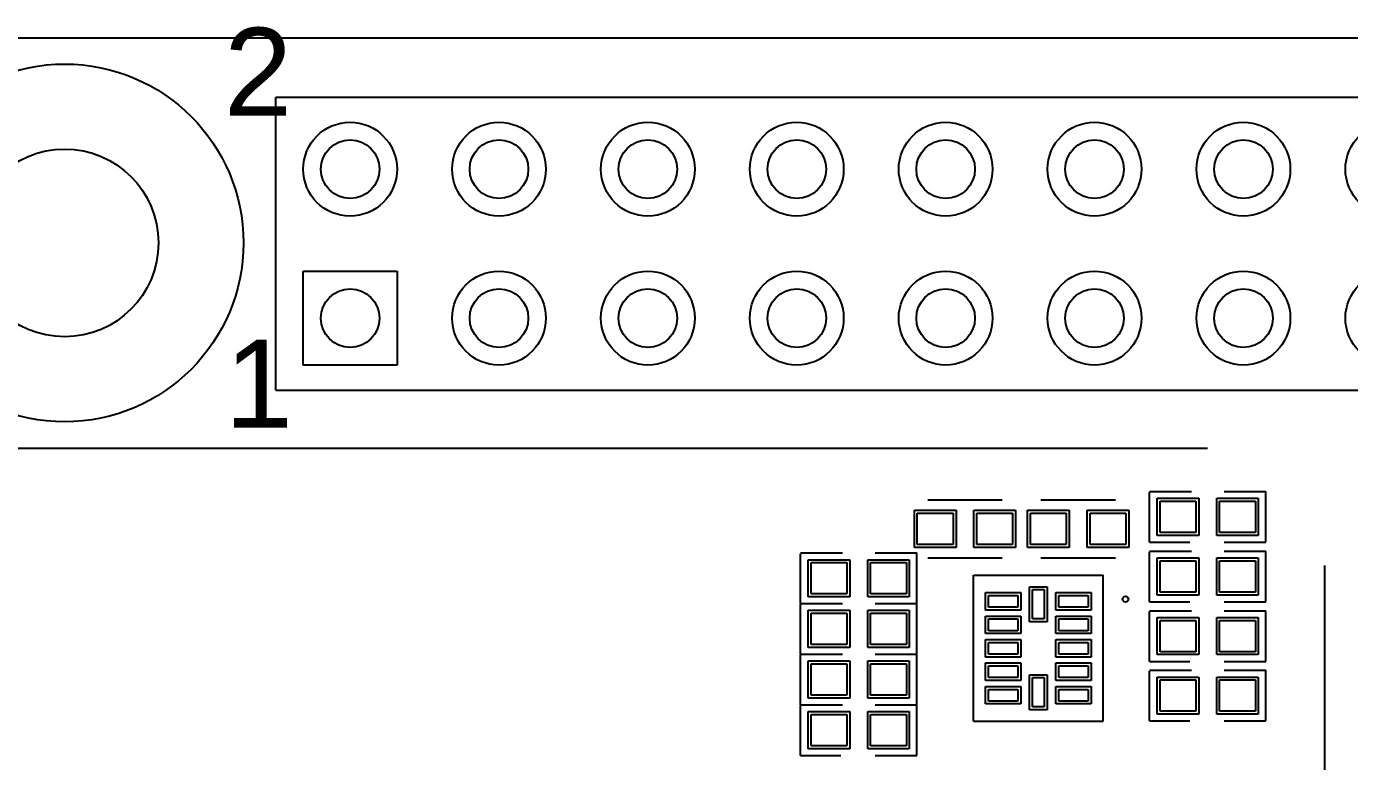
# Model space of a CAD drawing. Header units: inches. Extents: x -5 to 125, y -8 to 83.
# Drawn here: x 60.85 to 83.42, y 62.65 to 75.19 of the extents above; entities that cross this region are included whole.
import ezdxf

# ---------------------------------------------------------------- set-up
doc = ezdxf.new("R2010")
doc.units = ezdxf.units.IN
for name, color, linetype in [('Bottom Overlay', 54, 'Continuous'), ('Bottom Paste', 16, 'Continuous'), ('Bottom Solder', 6, 'Continuous'), ('Keep-Out Layer', 6, 'Continuous'), ('Top Overlay', 2, 'Continuous'), ('Top Solder', 216, 'Continuous')]:
    doc.layers.add(name, color=color, linetype=linetype)
doc.styles.add('Arial', font='', dxfattribs={"height": 0.2})
doc.styles.get('Arial').set_extended_font_data('Arial')

# ---------------------------------------------------------------- blocks, each defined once
blk = doc.blocks.new('UQFN_B_15')
at = {"layer": 'Bottom Overlay'}
for p, q in [((-1.105, 1.245), (-1.105, -1.245)), ((1.105, 1.245), (-1.105, 1.245)), ((1.105, 1.245), (1.105, -1.245)), ((1.105, -1.245), (-1.105, -1.245))]:
    blk.add_line(p, q, dxfattribs=at)
blk.add_circle((-1.486, -0.838), 0.05, dxfattribs=at)
at = {"layer": 'Bottom Paste'}
for p, q in [((-0.1, 0.5), (-0.1, 1)), ((-0.1, 1), (0.1, 1)), ((0.1, 1), (0.1, 0.5)), ((-0.85, 0.7), (-0.85, 0.9)), ((-0.85, 0.9), (-0.35, 0.9)), ((-0.35, 0.7), (-0.85, 0.7)), ((-0.35, 0.9), (-0.35, 0.7)), ((0.35, 0.7), (0.35, 0.9)), ((0.35, 0.9), (0.85, 0.9)), ((0.85, 0.7), (0.35, 0.7)), ((0.85, 0.9), (0.85, 0.7)), ((-0.85, 0.3), (-0.85, 0.5)), ((-0.85, 0.5), (-0.35, 0.5)), ((-0.35, 0.5), (-0.35, 0.3)), ((0.1, 0.5), (-0.1, 0.5)), ((0.35, 0.3), (0.35, 0.5)), ((0.35, 0.5), (0.85, 0.5)), ((0.85, 0.5), (0.85, 0.3)), ((-0.35, 0.3), (-0.85, 0.3)), ((0.85, 0.3), (0.35, 0.3)), ((-0.85, -0.1), (-0.85, 0.1)), ((-0.85, 0.1), (-0.35, 0.1)), ((-0.35, 0.1), (-0.35, -0.1)), ((0.35, -0.1), (0.35, 0.1)), ((0.35, 0.1), (0.85, 0.1)), ((0.85, 0.1), (0.85, -0.1)), ((-0.35, -0.1), (-0.85, -0.1)), ((0.85, -0.1), (0.35, -0.1)), ((-0.85, -0.5), (-0.85, -0.3)), ((-0.85, -0.3), (-0.35, -0.3)), ((-0.35, -0.3), (-0.35, -0.5)), ((0.35, -0.5), (0.35, -0.3)), ((0.35, -0.3), (0.85, -0.3)), ((0.85, -0.3), (0.85, -0.5)), ((-0.35, -0.5), (-0.85, -0.5)), ((-0.1, -1), (-0.1, -0.5)), ((-0.1, -0.5), (0.1, -0.5)), ((0.1, -0.5), (0.1, -1)), ((0.85, -0.5), (0.35, -0.5)), ((-0.85, -0.9), (-0.85, -0.7)), ((-0.85, -0.7), (-0.35, -0.7)), ((-0.35, -0.9), (-0.85, -0.9)), ((-0.35, -0.7), (-0.35, -0.9)), ((0.35, -0.9), (0.35, -0.7)), ((0.35, -0.7), (0.85, -0.7)), ((0.85, -0.9), (0.35, -0.9)), ((0.85, -0.7), (0.85, -0.9)), ((0.1, -1), (-0.1, -1))]:
    blk.add_line(p, q, dxfattribs=at)
at = {"layer": 'Bottom Solder'}
for p, q in [((-0.9, 0.65), (-0.9, 0.95)), ((-0.9, 0.95), (-0.3, 0.95)), ((-0.3, 0.95), (-0.3, 0.65)), ((-0.15, 0.45), (-0.15, 1.05)), ((-0.15, 1.05), (0.15, 1.05)), ((0.15, 1.05), (0.15, 0.45)), ((0.3, 0.65), (0.3, 0.95)), ((0.3, 0.95), (0.9, 0.95)), ((0.9, 0.95), (0.9, 0.65)), ((-0.3, 0.65), (-0.9, 0.65)), ((-0.9, 0.25), (-0.9, 0.55)), ((-0.9, 0.55), (-0.3, 0.55)), ((-0.3, 0.55), (-0.3, 0.25)), ((0.9, 0.65), (0.3, 0.65)), ((0.3, 0.25), (0.3, 0.55)), ((0.3, 0.55), (0.9, 0.55)), ((0.9, 0.55), (0.9, 0.25)), ((-0.3, 0.25), (-0.9, 0.25)), ((0.15, 0.45), (-0.15, 0.45)), ((0.9, 0.25), (0.3, 0.25)), ((-0.9, -0.15), (-0.9, 0.15)), ((-0.9, 0.15), (-0.3, 0.15)), ((-0.3, 0.15), (-0.3, -0.15)), ((0.3, -0.15), (0.3, 0.15)), ((0.3, 0.15), (0.9, 0.15)), ((0.9, 0.15), (0.9, -0.15)), ((-0.3, -0.15), (-0.9, -0.15)), ((0.9, -0.15), (0.3, -0.15)), ((-0.9, -0.55), (-0.9, -0.25)), ((-0.9, -0.25), (-0.3, -0.25)), ((-0.3, -0.25), (-0.3, -0.55)), ((-0.15, -1.05), (-0.15, -0.45)), ((-0.15, -0.45), (0.15, -0.45)), ((0.15, -0.45), (0.15, -1.05)), ((0.3, -0.55), (0.3, -0.25)), ((0.3, -0.25), (0.9, -0.25)), ((0.9, -0.25), (0.9, -0.55)), ((-0.3, -0.55), (-0.9, -0.55)), ((-0.9, -0.95), (-0.9, -0.65)), ((-0.9, -0.65), (-0.3, -0.65)), ((-0.3, -0.65), (-0.3, -0.95)), ((0.9, -0.55), (0.3, -0.55)), ((0.3, -0.95), (0.3, -0.65)), ((0.3, -0.65), (0.9, -0.65)), ((0.9, -0.65), (0.9, -0.95)), ((-0.3, -0.95), (-0.9, -0.95)), ((0.15, -1.05), (-0.15, -1.05)), ((0.9, -0.95), (0.3, -0.95))]:
    blk.add_line(p, q, dxfattribs=at)
blk = doc.blocks.new('0402R_B_17')
at = {"layer": 'Bottom Overlay'}
for p, q in [((-0.279, 0.432), (-0.991, 0.432)), ((-0.991, 0.432), (-0.991, -0.432)), ((0.991, 0.432), (0.305, 0.432)), ((0.991, 0.432), (0.991, -0.419)), ((-0.279, -0.432), (-0.991, -0.432)), ((0.991, -0.432), (0.279, -0.432))]:
    blk.add_line(p, q, dxfattribs=at)
at = {"layer": 'Bottom Paste'}
for p, q in [((-0.813, -0.267), (-0.813, 0.267)), ((-0.813, 0.267), (-0.203, 0.267)), ((-0.203, 0.267), (-0.203, -0.267)), ((0.203, -0.267), (0.203, 0.267)), ((0.203, 0.267), (0.813, 0.267)), ((0.813, 0.267), (0.813, -0.267)), ((-0.203, -0.267), (-0.813, -0.267)), ((0.813, -0.267), (0.203, -0.267))]:
    blk.add_line(p, q, dxfattribs=at)
at = {"layer": 'Bottom Solder'}
for p, q in [((-0.863, -0.317), (-0.863, 0.317)), ((-0.863, 0.317), (-0.153, 0.317)), ((-0.153, 0.317), (-0.153, -0.317)), ((0.153, -0.317), (0.153, 0.317)), ((0.153, 0.317), (0.863, 0.317)), ((0.863, 0.317), (0.863, -0.317)), ((-0.153, -0.317), (-0.863, -0.317)), ((0.863, -0.317), (0.153, -0.317))]:
    blk.add_line(p, q, dxfattribs=at)
blk = doc.blocks.new('0402R_B_18')
at = {"layer": 'Bottom Overlay'}
for p, q in [((-0.279, 0.432), (-0.991, 0.432)), ((-0.991, 0.432), (-0.991, -0.432)), ((0.991, 0.432), (0.305, 0.432)), ((0.991, 0.432), (0.991, -0.419)), ((-0.279, -0.432), (-0.991, -0.432)), ((0.991, -0.432), (0.279, -0.432))]:
    blk.add_line(p, q, dxfattribs=at)
at = {"layer": 'Bottom Paste'}
for p, q in [((-0.813, -0.267), (-0.813, 0.267)), ((-0.813, 0.267), (-0.203, 0.267)), ((-0.203, 0.267), (-0.203, -0.267)), ((0.203, -0.267), (0.203, 0.267)), ((0.203, 0.267), (0.813, 0.267)), ((0.813, 0.267), (0.813, -0.267)), ((-0.203, -0.267), (-0.813, -0.267)), ((0.813, -0.267), (0.203, -0.267))]:
    blk.add_line(p, q, dxfattribs=at)
at = {"layer": 'Bottom Solder'}
for p, q in [((-0.863, -0.317), (-0.863, 0.317)), ((-0.863, 0.317), (-0.153, 0.317)), ((-0.153, 0.317), (-0.153, -0.317)), ((0.153, -0.317), (0.153, 0.317)), ((0.153, 0.317), (0.863, 0.317)), ((0.863, 0.317), (0.863, -0.317)), ((-0.153, -0.317), (-0.863, -0.317)), ((0.863, -0.317), (0.153, -0.317))]:
    blk.add_line(p, q, dxfattribs=at)
blk = doc.blocks.new('0402R_B_19')
at = {"layer": 'Bottom Overlay'}
for p, q in [((-0.279, 0.432), (-0.991, 0.432)), ((-0.991, 0.432), (-0.991, -0.432)), ((0.991, 0.432), (0.305, 0.432)), ((0.991, 0.432), (0.991, -0.419)), ((-0.279, -0.432), (-0.991, -0.432)), ((0.991, -0.432), (0.279, -0.432))]:
    blk.add_line(p, q, dxfattribs=at)
at = {"layer": 'Bottom Paste'}
for p, q in [((-0.813, -0.267), (-0.813, 0.267)), ((-0.813, 0.267), (-0.203, 0.267)), ((-0.203, 0.267), (-0.203, -0.267)), ((0.203, -0.267), (0.203, 0.267)), ((0.203, 0.267), (0.813, 0.267)), ((0.813, 0.267), (0.813, -0.267)), ((-0.203, -0.267), (-0.813, -0.267)), ((0.813, -0.267), (0.203, -0.267))]:
    blk.add_line(p, q, dxfattribs=at)
at = {"layer": 'Bottom Solder'}
for p, q in [((-0.863, -0.317), (-0.863, 0.317)), ((-0.863, 0.317), (-0.153, 0.317)), ((-0.153, 0.317), (-0.153, -0.317)), ((0.153, -0.317), (0.153, 0.317)), ((0.153, 0.317), (0.863, 0.317)), ((0.863, 0.317), (0.863, -0.317)), ((-0.153, -0.317), (-0.863, -0.317)), ((0.863, -0.317), (0.153, -0.317))]:
    blk.add_line(p, q, dxfattribs=at)
blk = doc.blocks.new('0402R_B_20')
at = {"layer": 'Bottom Overlay'}
for p, q in [((-0.279, 0.432), (-0.991, 0.432)), ((-0.991, 0.432), (-0.991, -0.432)), ((0.991, 0.432), (0.305, 0.432)), ((0.991, 0.432), (0.991, -0.419)), ((-0.279, -0.432), (-0.991, -0.432)), ((0.991, -0.432), (0.279, -0.432))]:
    blk.add_line(p, q, dxfattribs=at)
at = {"layer": 'Bottom Paste'}
for p, q in [((-0.813, -0.267), (-0.813, 0.267)), ((-0.813, 0.267), (-0.203, 0.267)), ((-0.203, 0.267), (-0.203, -0.267)), ((0.203, -0.267), (0.203, 0.267)), ((0.203, 0.267), (0.813, 0.267)), ((0.813, 0.267), (0.813, -0.267)), ((-0.203, -0.267), (-0.813, -0.267)), ((0.813, -0.267), (0.203, -0.267))]:
    blk.add_line(p, q, dxfattribs=at)
at = {"layer": 'Bottom Solder'}
for p, q in [((-0.863, -0.317), (-0.863, 0.317)), ((-0.863, 0.317), (-0.153, 0.317)), ((-0.153, 0.317), (-0.153, -0.317)), ((0.153, -0.317), (0.153, 0.317)), ((0.153, 0.317), (0.863, 0.317)), ((0.863, 0.317), (0.863, -0.317)), ((-0.153, -0.317), (-0.863, -0.317)), ((0.863, -0.317), (0.153, -0.317))]:
    blk.add_line(p, q, dxfattribs=at)
blk = doc.blocks.new('0402R_B_21')
at = {"layer": 'Bottom Overlay'}
for p, q in [((-0.279, 0.432), (-0.991, 0.432)), ((-0.991, 0.432), (-0.991, -0.432)), ((0.991, 0.432), (0.305, 0.432)), ((0.991, 0.432), (0.991, -0.419)), ((-0.279, -0.432), (-0.991, -0.432)), ((0.991, -0.432), (0.279, -0.432))]:
    blk.add_line(p, q, dxfattribs=at)
at = {"layer": 'Bottom Paste'}
for p, q in [((-0.813, -0.267), (-0.813, 0.267)), ((-0.813, 0.267), (-0.203, 0.267)), ((-0.203, 0.267), (-0.203, -0.267)), ((0.203, -0.267), (0.203, 0.267)), ((0.203, 0.267), (0.813, 0.267)), ((0.813, 0.267), (0.813, -0.267)), ((-0.203, -0.267), (-0.813, -0.267)), ((0.813, -0.267), (0.203, -0.267))]:
    blk.add_line(p, q, dxfattribs=at)
at = {"layer": 'Bottom Solder'}
for p, q in [((-0.863, -0.317), (-0.863, 0.317)), ((-0.863, 0.317), (-0.153, 0.317)), ((-0.153, 0.317), (-0.153, -0.317)), ((0.153, -0.317), (0.153, 0.317)), ((0.153, 0.317), (0.863, 0.317)), ((0.863, 0.317), (0.863, -0.317)), ((-0.153, -0.317), (-0.863, -0.317)), ((0.863, -0.317), (0.153, -0.317))]:
    blk.add_line(p, q, dxfattribs=at)
blk = doc.blocks.new('0402R_B_22')
at = {"layer": 'Bottom Overlay'}
for p, q in [((-0.279, 0.432), (-0.991, 0.432)), ((-0.991, 0.432), (-0.991, -0.432)), ((0.991, 0.432), (0.305, 0.432)), ((0.991, 0.432), (0.991, -0.419)), ((-0.279, -0.432), (-0.991, -0.432)), ((0.991, -0.432), (0.279, -0.432))]:
    blk.add_line(p, q, dxfattribs=at)
at = {"layer": 'Bottom Paste'}
for p, q in [((-0.813, -0.267), (-0.813, 0.267)), ((-0.813, 0.267), (-0.203, 0.267)), ((-0.203, 0.267), (-0.203, -0.267)), ((0.203, -0.267), (0.203, 0.267)), ((0.203, 0.267), (0.813, 0.267)), ((0.813, 0.267), (0.813, -0.267)), ((-0.203, -0.267), (-0.813, -0.267)), ((0.813, -0.267), (0.203, -0.267))]:
    blk.add_line(p, q, dxfattribs=at)
at = {"layer": 'Bottom Solder'}
for p, q in [((-0.863, -0.317), (-0.863, 0.317)), ((-0.863, 0.317), (-0.153, 0.317)), ((-0.153, 0.317), (-0.153, -0.317)), ((0.153, -0.317), (0.153, 0.317)), ((0.153, 0.317), (0.863, 0.317)), ((0.863, 0.317), (0.863, -0.317)), ((-0.153, -0.317), (-0.863, -0.317)), ((0.863, -0.317), (0.153, -0.317))]:
    blk.add_line(p, q, dxfattribs=at)
blk = doc.blocks.new('0402R_B_23')
at = {"layer": 'Bottom Overlay'}
for p, q in [((-0.279, 0.432), (-0.991, 0.432)), ((-0.991, 0.432), (-0.991, -0.432)), ((0.991, 0.432), (0.305, 0.432)), ((0.991, 0.432), (0.991, -0.419)), ((-0.279, -0.432), (-0.991, -0.432)), ((0.991, -0.432), (0.279, -0.432))]:
    blk.add_line(p, q, dxfattribs=at)
at = {"layer": 'Bottom Paste'}
for p, q in [((-0.813, -0.267), (-0.813, 0.267)), ((-0.813, 0.267), (-0.203, 0.267)), ((-0.203, 0.267), (-0.203, -0.267)), ((0.203, -0.267), (0.203, 0.267)), ((0.203, 0.267), (0.813, 0.267)), ((0.813, 0.267), (0.813, -0.267)), ((-0.203, -0.267), (-0.813, -0.267)), ((0.813, -0.267), (0.203, -0.267))]:
    blk.add_line(p, q, dxfattribs=at)
at = {"layer": 'Bottom Solder'}
for p, q in [((-0.863, -0.317), (-0.863, 0.317)), ((-0.863, 0.317), (-0.153, 0.317)), ((-0.153, 0.317), (-0.153, -0.317)), ((0.153, -0.317), (0.153, 0.317)), ((0.153, 0.317), (0.863, 0.317)), ((0.863, 0.317), (0.863, -0.317)), ((-0.153, -0.317), (-0.863, -0.317)), ((0.863, -0.317), (0.153, -0.317))]:
    blk.add_line(p, q, dxfattribs=at)
blk = doc.blocks.new('0402R_B_24')
at = {"layer": 'Bottom Overlay'}
for p, q in [((-0.279, 0.432), (-0.991, 0.432)), ((-0.991, 0.432), (-0.991, -0.432)), ((0.991, 0.432), (0.305, 0.432)), ((0.991, 0.432), (0.991, -0.419)), ((-0.279, -0.432), (-0.991, -0.432)), ((0.991, -0.432), (0.279, -0.432))]:
    blk.add_line(p, q, dxfattribs=at)
at = {"layer": 'Bottom Paste'}
for p, q in [((-0.813, -0.267), (-0.813, 0.267)), ((-0.813, 0.267), (-0.203, 0.267)), ((-0.203, 0.267), (-0.203, -0.267)), ((0.203, -0.267), (0.203, 0.267)), ((0.203, 0.267), (0.813, 0.267)), ((0.813, 0.267), (0.813, -0.267)), ((-0.203, -0.267), (-0.813, -0.267)), ((0.813, -0.267), (0.203, -0.267))]:
    blk.add_line(p, q, dxfattribs=at)
at = {"layer": 'Bottom Solder'}
for p, q in [((-0.863, -0.317), (-0.863, 0.317)), ((-0.863, 0.317), (-0.153, 0.317)), ((-0.153, 0.317), (-0.153, -0.317)), ((0.153, -0.317), (0.153, 0.317)), ((0.153, 0.317), (0.863, 0.317)), ((0.863, 0.317), (0.863, -0.317)), ((-0.153, -0.317), (-0.863, -0.317)), ((0.863, -0.317), (0.153, -0.317))]:
    blk.add_line(p, q, dxfattribs=at)
blk = doc.blocks.new('0402C_B_27')
at = {"layer": 'Bottom Overlay'}
for p, q in [((-0.635, 0.495), (0.635, 0.495)), ((-0.635, -0.495), (0.635, -0.495))]:
    blk.add_line(p, q, dxfattribs=at)
at = {"layer": 'Bottom Paste'}
for p, q in [((-0.813, -0.267), (-0.813, 0.267)), ((-0.813, 0.267), (-0.203, 0.267)), ((-0.203, 0.267), (-0.203, -0.267)), ((0.203, -0.267), (0.203, 0.267)), ((0.203, 0.267), (0.813, 0.267)), ((0.813, 0.267), (0.813, -0.267)), ((-0.203, -0.267), (-0.813, -0.267)), ((0.813, -0.267), (0.203, -0.267))]:
    blk.add_line(p, q, dxfattribs=at)
at = {"layer": 'Bottom Solder'}
for p, q in [((-0.863, -0.317), (-0.863, 0.317)), ((-0.863, 0.317), (-0.153, 0.317)), ((-0.153, 0.317), (-0.153, -0.317)), ((0.153, -0.317), (0.153, 0.317)), ((0.153, 0.317), (0.863, 0.317)), ((0.863, 0.317), (0.863, -0.317)), ((-0.153, -0.317), (-0.863, -0.317)), ((0.863, -0.317), (0.153, -0.317))]:
    blk.add_line(p, q, dxfattribs=at)
blk = doc.blocks.new('0402C_B_28')
at = {"layer": 'Bottom Overlay'}
for p, q in [((0.635, 0.495), (-0.635, 0.495)), ((0.635, -0.495), (-0.635, -0.495))]:
    blk.add_line(p, q, dxfattribs=at)
at = {"layer": 'Bottom Paste'}
for p, q in [((-0.813, -0.267), (-0.813, 0.267)), ((-0.813, 0.267), (-0.203, 0.267)), ((-0.203, 0.267), (-0.203, -0.267)), ((0.203, -0.267), (0.203, 0.267)), ((0.203, 0.267), (0.813, 0.267)), ((0.813, 0.267), (0.813, -0.267)), ((-0.203, -0.267), (-0.813, -0.267)), ((0.813, -0.267), (0.203, -0.267))]:
    blk.add_line(p, q, dxfattribs=at)
at = {"layer": 'Bottom Solder'}
for p, q in [((-0.863, -0.317), (-0.863, 0.317)), ((-0.863, 0.317), (-0.153, 0.317)), ((-0.153, 0.317), (-0.153, -0.317)), ((0.153, -0.317), (0.153, 0.317)), ((0.153, 0.317), (0.863, 0.317)), ((0.863, 0.317), (0.863, -0.317)), ((-0.153, -0.317), (-0.863, -0.317)), ((0.863, -0.317), (0.153, -0.317))]:
    blk.add_line(p, q, dxfattribs=at)
blk = doc.blocks.new('HOLE_3_2MM_57')
at = {"layer": 'Bottom Solder'}
for radius in [3.05, 1.6]:
    blk.add_circle((0, 0), radius, dxfattribs=at)
at = {"layer": 'Top Solder'}
for radius in [3.05, 1.6]:
    blk.add_circle((0, 0), radius, dxfattribs=at)
blk = doc.blocks.new('HEADER2_10_2_54_SPZ_65')
at = {"layer": 'Bottom Solder'}
for p, q in [((-12.23, -0.47), (-10.63, -0.47)), ((-12.23, -2.07), (-12.23, -0.47)), ((-10.63, -0.47), (-10.63, -2.07)), ((-10.63, -2.07), (-12.23, -2.07))]:
    blk.add_line(p, q, dxfattribs=at)
for centre, radius in [((-11.43, 1.27), 0.8), ((-8.89, 1.27), 0.8), ((-6.35, 1.27), 0.8), ((-3.81, 1.27), 0.8), ((-1.27, 1.27), 0.8), ((1.27, 1.27), 0.8), ((3.81, 1.27), 0.8), ((6.35, 1.27), 0.8), ((-11.43, 1.27), 0.5), ((-8.89, 1.27), 0.5), ((-6.35, 1.27), 0.5), ((-3.81, 1.27), 0.5), ((-1.27, 1.27), 0.5), ((1.27, 1.27), 0.5), ((3.81, 1.27), 0.5), ((-8.89, -1.27), 0.8), ((-6.35, -1.27), 0.8), ((-3.81, -1.27), 0.8), ((-1.27, -1.27), 0.8), ((1.27, -1.27), 0.8), ((3.81, -1.27), 0.8), ((6.35, -1.27), 0.8), ((-11.43, -1.27), 0.5), ((-8.89, -1.27), 0.5), ((-6.35, -1.27), 0.5), ((-3.81, -1.27), 0.5), ((-1.27, -1.27), 0.5), ((1.27, -1.27), 0.5), ((3.81, -1.27), 0.5)]:
    blk.add_circle(centre, radius, dxfattribs=at)
at = {"layer": 'Top Overlay'}
for p, q in [((-12.7, -2.5), (-12.7, 2.5)), ((-12.7, 2.5), (12.7, 2.5)), ((-12.7, -2.5), (12.7, -2.5))]:
    blk.add_line(p, q, dxfattribs=at)
at = {"layer": 'Top Solder'}
for p, q in [((-12.23, -0.47), (-10.63, -0.47)), ((-12.23, -2.07), (-12.23, -0.47)), ((-10.63, -0.47), (-10.63, -2.07)), ((-10.63, -2.07), (-12.23, -2.07))]:
    blk.add_line(p, q, dxfattribs=at)
for centre, radius in [((-11.43, 1.27), 0.8), ((-8.89, 1.27), 0.8), ((-6.35, 1.27), 0.8), ((-3.81, 1.27), 0.8), ((-1.27, 1.27), 0.8), ((1.27, 1.27), 0.8), ((3.81, 1.27), 0.8), ((6.35, 1.27), 0.8), ((-11.43, 1.27), 0.5), ((-8.89, 1.27), 0.5), ((-6.35, 1.27), 0.5), ((-3.81, 1.27), 0.5), ((-1.27, 1.27), 0.5), ((1.27, 1.27), 0.5), ((3.81, 1.27), 0.5), ((-8.89, -1.27), 0.8), ((-6.35, -1.27), 0.8), ((-3.81, -1.27), 0.8), ((-1.27, -1.27), 0.8), ((1.27, -1.27), 0.8), ((3.81, -1.27), 0.8), ((6.35, -1.27), 0.8), ((-11.43, -1.27), 0.5), ((-8.89, -1.27), 0.5), ((-6.35, -1.27), 0.5), ((-3.81, -1.27), 0.5), ((-1.27, -1.27), 0.5), ((1.27, -1.27), 0.5), ((3.81, -1.27), 0.5)]:
    blk.add_circle(centre, radius, dxfattribs=at)
at = {"layer": 'Top Overlay', "style": 'Arial'}
for s, p in [('2', (-13.583, 2.182)), ('1', (-13.568, -3.139))]:
    blk.add_text(s, height=1.5, rotation=360, dxfattribs=at).set_placement(p)

msp = doc.modelspace()

# ---------------------------------------------------------------- linework, layer by layer
at = {"layer": 'Keep-Out Layer'}
msp.add_line((3, 75), (117, 75), dxfattribs=at)
at = {"layer": 'Top Overlay'}
for p, q in [((35, 68), (81, 68)), ((83, 2), (83, 66))]:
    msp.add_line(p, q, dxfattribs=at)

# ---------------------------------------------------------------- block references
for name, p in [('HEADER2_10_2_54_SPZ_65', (77.8, 71.487)), ('HOLE_3_2MM_57', (61.5, 71.5)), ('0402C_B_27', (76.86, 66.624))]:
    msp.add_blockref(name, p)
at = {"rotation": 180}
for name, p in [('0402C_B_28', (78.791, 66.624)), ('0402R_B_24', (81.001, 66.827)), ('0402R_B_23', (75.047, 65.78)), ('0402R_B_22', (81.001, 65.811)), ('UQFN_B_15', (78.111, 64.586)), ('0402R_B_21', (75.047, 64.917)), ('0402R_B_20', (81.001, 64.795)), ('0402R_B_19', (75.047, 64.053)), ('0402R_B_18', (81.001, 63.779)), ('0402R_B_17', (75.047, 63.19))]:
    msp.add_blockref(name, p, dxfattribs=at)

doc.saveas('drawing.dxf')
